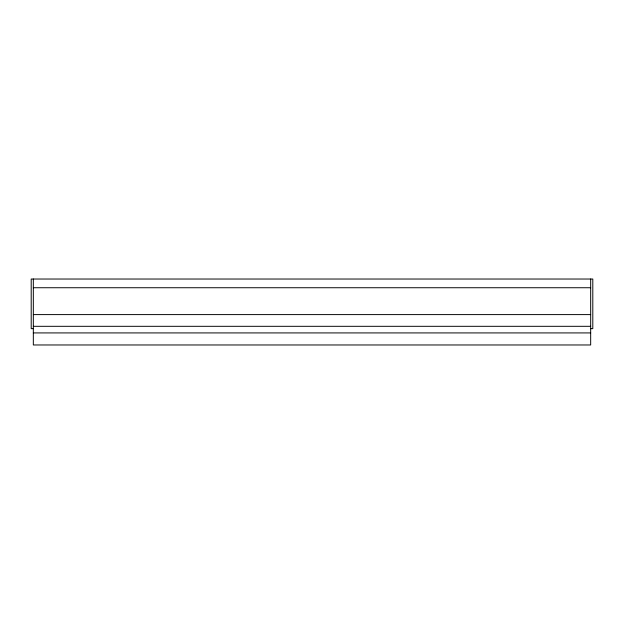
<?xml version="1.0" encoding="UTF-8"?>
<svg xmlns="http://www.w3.org/2000/svg" width="624" height="624" viewBox="0 0 624 624"><rect width="100%" height="100%" fill="white"/><g stroke="black" fill="none" stroke-linecap="round" stroke-linejoin="round"><path stroke-width="0.94" d="M33.329 287.734L590.671 287.734M33.329 314.597L590.671 314.597M33.329 326.313L590.671 326.313M33.329 328.661L31.2 328.661L31.2 279.029L592.8 279.029L592.8 328.661L590.671 328.661M33.329 332.92L590.671 332.92M590.671 279.029L590.671 344.971L33.329 344.971L33.329 279.029"/></g></svg>
